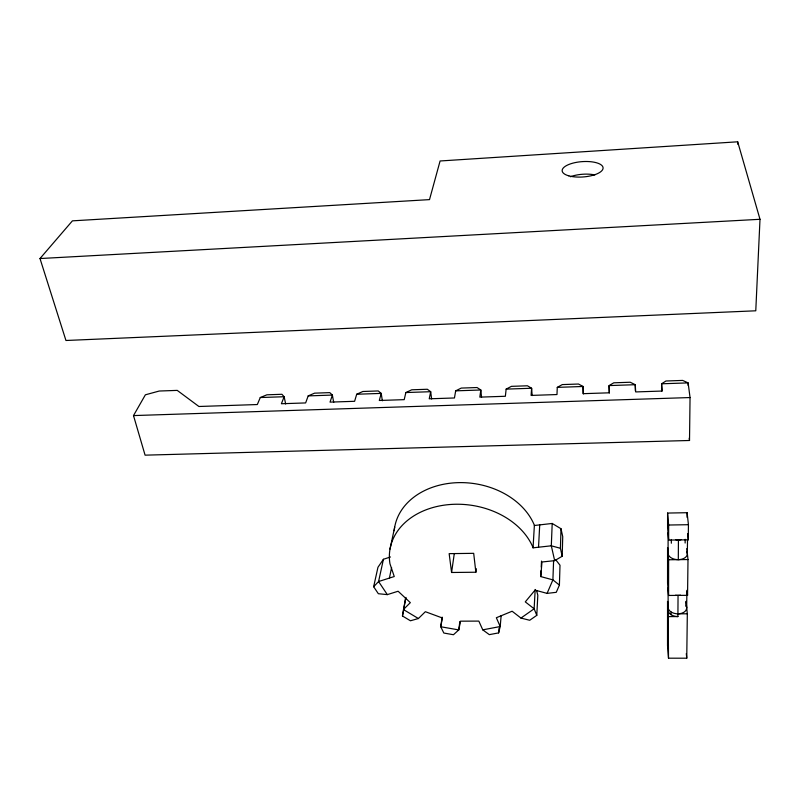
<?xml version="1.0" encoding="UTF-8"?>
<svg xmlns="http://www.w3.org/2000/svg" width="800" height="800" viewBox="0 0 800 800"><rect width="100%" height="100%" fill="white"/><g stroke="black" fill="none" stroke-linecap="round" stroke-linejoin="round"><path stroke-width="1.2" d="M667.58 513.06L667.58 528.03L668.64 540.09L688.25 539.81L688.44 524.7L687.11 512.71L667.58 513.06L668.65 525.02L668.64 540.09M686.01 606.21L686.06 601.3L687.32 613.79L686.75 658.2L668.51 658.19L668.06 589.24M668.57 595.46L668.61 559.77L667.57 547.59L667.55 583.09L668.57 595.46L687.55 595.33L688 559.54L686.83 548.55M671.13 614.76L671.14 612.03M671.33 543.22L671.34 539.5M668.55 616.62L677.91 616.57L678.05 595.4M678.3 559.65L678.43 539.95M685.13 543.03L685.17 539.3M688.09 385.38L688.12 382.89L682.65 380.42L665.97 381L661.6 383.79L661.62 391.26M687.05 517.33L687.11 512.71M686.69 607.51L686.9 590.31M687.35 553.4L687.51 539.87M689.51 440.49L690.05 397.55L688.12 382.89L661.6 383.79L662.3 391.04L635.7 391.93L635.25 384.7L630.22 382.24L613.77 382.81L609.08 385.59L609.29 392.81L583.05 393.68L583.09 386.48L578.5 384.03L562.26 384.59L557.27 387.37L556.98 394.55L531.09 395.42L531.62 388.25L527.45 385.79L511.42 386.35L506.14 389.12L505.37 396.27L479.83 397.13L480.82 389.99L477.06 387.54L461.25 388.08L455.67 390.85L454.45 397.97L429.24 398.81L430.69 391.7L427.33 389.26L411.72 389.8L405.87 392.55L404.2 399.65L379.31 400.48L381.21 393.4L378.25 390.95L362.83 391.49L356.71 394.24L354.6 401.3L330.04 402.12L332.37 395.07L329.78 392.63L314.57 393.16L308.18 395.9L305.64 402.93L281.4 403.74L284.15 396.73L281.94 394.29L266.92 394.81L260.27 397.54L257.32 404.54L198.91 406.49L177.24 390.39L159.25 391.03L145.38 394.81L133.5 415.58L145.08 455.16L689.51 440.49L689.22 438.17M562.19 556.26L562.73 536.64L561 528.75L552.2 523.46L534.37 525.5L533.05 547.83L551.31 545.8L560.43 548.3L562.19 556.26L554.67 560.65L541.98 561.99L540.76 576.58L552.9 579.88L559.41 585.1L556.26 592.32L547.08 593.39L535.04 590.12L525.29 601.88L534.13 608.79L536.78 615.34L529.71 620.27L520.95 618.07L512.13 611.23L496.35 617.74L500.2 626.54L498.63 632.89L489.32 634.64L482.76 629.85L478.84 621.1L460.53 621.17L458.77 629.92L453.46 634.73L443.84 633.04L440.73 626.75L442.14 617.13M559.41 585.1L560 565.22L555.82 559.85M560.43 548.3L561 528.75M737.61 144.12L737.69 141.8L440.09 160.98L429.51 199.62L72.42 220.85L40 258.54L65.95 340.49L755.77 310.8L760 219.29L737.69 141.8M553.6 560.75L552.9 579.88L547.08 593.39M552.2 523.46L551.31 545.8L554.67 560.65M540.76 576.58L541.05 570.62M541.23 567.04L541.52 561.08M536.78 615.34L537.81 595.26L536.6 590.56M535.19 589.47L534.13 608.79L520.95 618.07M538.53 547.19L539.72 524.86M498.63 632.89L499.05 628.16M501.15 615.65L500.2 626.54L482.76 629.85M475.86 572.23L473.69 553.33L449.15 553.65L451.58 572.49L475.86 572.23L476.28 568.68M459.85 621.48L458.77 629.92L440.73 626.75L442.39 617.99L425.36 611.7L418.4 618.53L410.46 620.78L402.46 615.99L405.63 597.66M451.58 572.49L454.29 553.61M402.46 615.99L405.92 597.41M389.41 578.07L391.6 567.53M390.01 549.09L394.69 527.13M390.5 556.97L383.43 559.27L378.58 581.53L373.65 586.73L378.34 593.71L387.32 594.62L398.11 591.24L410.33 602.64L403.41 609.54L418.4 618.53M373.65 586.73L377.96 567.28L383.43 559.27M40 258.54L760 219.29M260.27 397.54L284.15 396.73L285.66 404.01M308.18 395.9L332.37 395.07L333.7 402.41M356.71 394.24L381.21 393.4L382.35 400.79M405.87 392.55L430.69 391.7L431.61 398.93M455.67 390.85L480.82 389.99L481.55 397.26M506.14 389.12L531.62 388.25L532.15 395.58M557.27 387.37L583.09 386.48L583.42 393.87M133.5 415.58L690.05 397.55M668.65 525.02L688.44 524.7M668.61 559.77L688 559.54M677.92 613.84L687.32 613.79M387.32 594.62L378.58 581.53L394.25 576.53L389.96 563.77A74.01 56.33 8.3 0 1 446.51 504.85A74.01 56.33 8.3 0 1 532.87 547.13L533.05 547.83M534.37 525.5L534.2 524.82A72.26 55.77 8.2 0 0 456.86 482.69A72.26 55.77 8.2 0 0 394.21 530.72M687.59 533.73L688.25 539.81M687.12 591.17L687.55 595.33M686.31 653.58L686.75 658.2M668.51 658.19L667.52 645.52L667.54 601.42L668.04 607.62A9.35 6.23 3.6 0 0 679.15 613.78A9.35 6.23 3.6 0 0 686.21 605.9M609.32 393.01L609.08 385.59L635.25 384.7L635.36 390.9M570.39 176.73A20.39 7.81 -4.1 0 1 594.87 174.92M686.85 551.83A9.65 6.09 2.5 0 1 679.56 559.59A9.65 6.09 2.5 0 1 668.09 553.64L668.1 534.02A9.77 6.03 2.1 0 1 668.3 532.46M680.49 595.16A9.45 6.18 3.2 0 1 675.58 595.2M668.51 590.84A9.45 6.18 3.2 0 1 668.25 587.64M680.95 539.7A9.77 6.03 2.1 0 1 675.87 539.78M677.91 616.57A9.33 6.23 3.6 0 1 668.04 610.34M568.78 175.84A20.52 7.68 -4.2 0 0 602.6 169.7A20.52 7.68 -4.2 0 0 576.49 162.34A20.52 7.68 -4.2 0 0 568.78 175.84"/></g></svg>
